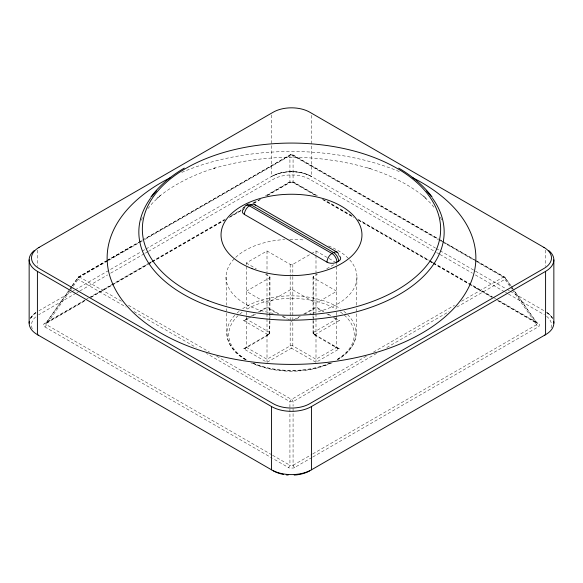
<?xml version="1.0" encoding="UTF-8"?>
<svg xmlns="http://www.w3.org/2000/svg" width="583" height="583" viewBox="0 0 583 583"><rect width="100%" height="100%" fill="white"/><g stroke="black" fill="none" stroke-linecap="round" stroke-linejoin="round"><path stroke-width="0.44" stroke-dasharray="2.92 2.19" d="M269.965 277.114L269.965 314.74M311.992 457.48L294.648 467.486A2.347 1.355 60 0 1 293.074 465.263L293.074 407.102M315.935 195.429L293.074 182.231L293.074 155.209A2.347 1.355 -60 0 0 291.5 154.808A2.347 1.355 60 0 0 289.926 155.209L145.021 238.87M269.965 320.861L269.608 334.212L245.283 348.437L246.245 347.286L246.245 315.469M356.475 308.662L356.082 334.307C355.346 345.559 346.783 354.479 337.499 359.908M356.526 305.128L356.949 277.114M246.245 347.286L267.007 359.245L290.174 345.865A1.88 1.086 0 0 1 292.826 345.865L315.993 359.245L336.755 347.257L336.755 315.469M141.268 220.265L142.609 217.167M30.608 318.245L32.692 315.323L35.694 312.787M30.476 318.289L34.113 313.924L36.744 312.094M68.459 290.968L45.489 323.784L85.38 300.58M69.996 288.767L71.534 286.566M72.052 285.838L78.479 276.998L106.631 260.769M69.763 289.408L46.378 322.836A2.011 1.1 -21.8 0 0 45.758 323.397M70.288 288.665L71.847 286.435M72.365 285.692L78.078 277.523L106.434 261.148M69.763 291.223L46.378 324.658A2.347 1.355 -60 0 1 44.804 326.881A4.657 2.689 0 0 1 43.82 326.05L43.827 324.068A4.657 2.689 0 0 1 44.804 323.244L85.001 300.034M70.288 290.48L78.078 279.337A2.347 1.355 -60 0 1 79.66 277.114L108.008 260.747M147.893 208.656L152.309 203.263L160.267 195.596L156.842 198.409C173.763 184.097 194.146 174.536 215.156 167.897L212.766 168.676C263.771 153.526 319.229 153.526 370.234 168.676L367.844 167.897C388.854 174.536 409.237 184.097 426.158 198.409L422.733 195.596L430.691 203.263L435.107 208.656M78.311 277.136L106.551 260.834M107.126 260.499L138.659 242.295M139.06 242.062L142.179 240.262M142.551 240.05L290.844 154.473L292.673 154.692L345.806 185.401M107.41 260.317L131.649 246.339M107.221 260.696L141.873 240.692M108.795 260.295L144.234 239.832M145.021 239.38L291.5 154.808L437.979 239.38M38.944 310.746L71.301 292.068M72.066 291.624L74.376 290.29M75.149 289.846L141.392 251.601M142.165 251.156L145.247 249.378M146.012 248.934L271.569 176.438C283.783 170.083 299.217 170.09 311.431 176.438L435.443 248.045M76.038 293.169L39.068 314.514A25.834 14.918 0 0 0 38.66 314.754M76.81 292.724L79.12 291.383M79.893 290.939L107.622 274.936M110.704 273.15L144.591 253.583M145.364 253.139L147.674 251.805M148.446 251.36L273.23 179.316A25.834 14.918 0 0 1 309.77 179.316L436.091 252.25M85.788 299.575L88.157 298.212M88.944 297.76L148.053 263.633M148.84 263.173L151.208 261.811M151.995 261.352L225.293 219.033M231.604 215.397L241.056 209.931M252.884 203.11L256.032 201.288M265.491 195.83L288.352 182.632A4.657 2.689 0 0 1 289.78 182.064L293.22 182.064A4.657 2.689 0 0 1 294.648 182.632L317.509 195.83M85.001 300.544L46.378 322.836A2.347 1.355 60 0 1 44.804 323.237M90.518 297.359L148.053 264.135M148.84 263.684L151.208 262.321M151.995 261.862L224.506 219.995M230.023 216.81L241.056 210.441M253.671 203.161L259.974 199.524M267.065 195.429L289.926 182.231L289.926 155.209A2.347 2.048 0 0 1 293.074 155.209L437.979 238.87M90.897 297.396L111.717 285.364M112.125 285.131L148.031 264.398M148.41 264.186L151.937 262.146M152.309 261.935L224.528 220.236M229.214 217.532L243.002 209.581M253.496 203.525L260.543 199.459M267.444 195.48L289.751 182.61L291.5 182.282L293.249 182.61L315.556 195.48M246.245 264.726L246.245 262.977L267.007 250.989L290.174 264.369A1.88 1.086 0 0 0 292.826 264.369L310.593 254.108M311.366 253.663L315.993 250.989L328.295 258.094M313.588 319.885L313.588 276.349L317.451 274.119M326.713 268.77L335.21 263.866M269.412 320.759L269.412 333.884A1.88 1.086 60 0 1 268.085 334.649L243.585 320.504L248.547 317.64M251.39 316.001L254.705 314.091M258.415 311.941L267.007 306.986L279.359 314.12M255.5 314.259L245.283 320.154L243.614 320.504M259.894 311.723L267.007 307.613L278.31 314.15M292.826 276.612L292.826 345.865A1.88 1.086 -60 0 1 291.5 348.168L267.007 362.313L243.585 348.787L269.412 333.884A1.88 1.086 0 0 0 269.412 332.346L246.245 318.974L245.283 320.154M293.599 319.914L299.917 316.27M303.641 314.12L315.993 306.986L324.585 311.941M296.266 319.01L300.857 316.358M304.69 314.15L315.993 307.613L323.106 311.723M290.174 276.612L290.174 345.865A1.88 1.086 60 0 0 291.5 348.168L315.993 362.313L339.415 348.787L313.588 333.884A1.88 1.086 0 0 1 313.588 332.346L336.755 318.974L337.535 320.06L339.415 320.504L314.915 334.649A1.88 1.086 -60 0 1 313.588 333.884L313.588 320.759M366.313 356.228L291.5 399.421A2.347 1.355 -60 0 0 289.926 401.643L289.926 408.005M373.404 352.139L454.514 305.31M461.605 301.214L503.34 277.114A2.347 1.355 -60 0 1 504.922 277.523L511.677 287.179M376.552 353.451L293.074 401.643A2.347 0.408 0 0 1 289.926 401.643L206.448 353.451M386.791 347.541L449.005 311.621M456.883 307.073L504.922 279.337A2.347 1.224 -30 0 0 504.922 277.523L474.992 260.244M293.074 465.263L311.992 454.346M312.779 453.887L536.622 324.658A2.011 1.1 21.8 0 0 537.242 324.432M312.779 457.021L538.196 326.881A4.657 2.689 0 0 0 539.18 326.05L539.217 324.126A4.657 2.689 0 0 0 538.196 323.244L496.425 299.123M245.283 348.437L243.614 348.787M273.442 175.527L280.306 173.013L285.728 172.021M332.135 362.794C306.694 374.046 276.306 374.046 250.865 362.794M291.996 321.408L290.91 321.364M288.592 171.847C296.419 171.293 304.494 172.692 311.431 176.438L311.431 113.16M339.386 348.787L337.688 348.423L313.537 334.387L313.035 333.112L313.035 315.614M337.644 348.401L332.346 345.347M333.301 317.611L337.717 320.154M345.435 185.19L438.89 239.147M439.269 239.365L442.38 241.165M442.788 241.398L451.73 246.558M451.351 246.339L476.151 260.645M476.369 260.769L504.521 276.998L510.948 285.838M441.127 240.692L474.205 259.785M438.766 239.832L474.205 260.295M474.992 260.747L503.34 277.114A2.347 1.355 60 0 1 504.922 279.337L511.677 288.993M436.215 248.489L439.298 250.267M440.063 250.712L506.314 288.957M507.079 289.401L509.389 290.735M510.161 291.179L544.056 310.746M436.864 252.694L439.174 254.028M439.946 254.472L472.296 273.15M475.378 274.936L504.652 291.835M505.417 292.28L507.735 293.613M508.5 294.058L543.932 314.514A25.834 14.918 0 0 1 544.34 314.754M326.968 201.288L351.396 215.397M357.707 219.033L429.431 260.441M430.218 260.9L432.579 262.263M433.366 262.722L492.482 296.849M493.269 297.301L495.637 298.671M323.026 199.524L352.977 216.81M358.494 219.995L429.431 260.951M430.218 261.41L432.579 262.773M433.373 263.224L492.482 297.359M497.999 300.544L536.622 322.836A2.011 1.1 21.8 0 1 537.242 323.397M322.457 199.459L353.786 217.532M358.472 220.236L429.124 261.031M429.503 261.25L433.031 263.283M433.402 263.501L469.315 284.227M469.716 284.468L476.34 288.286M329.067 258.539L335.99 262.532M246.245 262.977L256.287 268.77M265.549 274.119L269.412 276.349L269.412 319.885M328.295 314.091L331.61 316.001M334.453 317.64L339.415 320.504M326.764 313.836L331.159 316.372M283.083 316.27L289.401 319.914M282.143 316.358L286.734 319.01M121.395 301.214L79.66 277.114A2.347 1.355 60 0 0 78.078 277.523A2.347 1.224 30 0 0 78.078 279.337L126.117 307.073M128.486 305.31L209.596 352.139M216.687 356.228L291.5 399.421A2.347 1.355 60 0 1 293.074 401.643L293.074 406.191M133.995 311.621L196.209 347.541M271.795 454.798L46.378 324.658A2.011 1.1 -21.8 0 1 45.758 324.432M272.582 455.257L289.926 465.263A2.347 1.355 -60 0 1 288.352 467.486L272.589 458.384M44.804 326.881L271.795 457.932M475.961 288.068L492.103 297.396M497.62 300.58L537.511 323.784L514.541 290.968M245.501 359.908C236.006 354.398 227.224 345.056 226.896 333.52L226.525 308.677M337.389 348.248L336.755 347.286M546.256 312.094L550.308 315.323L552.524 318.289M547.306 312.787L551.533 316.678L553.252 319.805M512.195 287.922L513.754 290.152M514.272 290.895L536.622 322.836A2.347 1.355 -60 0 0 538.196 323.237M512.195 289.736L536.622 324.658A2.347 1.355 60 0 0 538.196 326.881M511.466 286.566L513.004 288.767M440.391 217.167L441.732 220.265M313.1 333.585L313.326 334.11M226.051 277.114L226.474 305.128M545.593 250.158L545.593 266.431M336.755 262.977L336.755 264.726M336.755 266.475L336.755 308.757M336.755 312.262L336.755 314.886M315.993 250.989L315.993 254.487M315.993 255.361L315.993 271.991M315.993 272.866L315.993 312.867M315.993 313.741L315.993 362.181M313.035 277.114L313.035 314.74M292.826 264.369L292.826 274.863M290.174 264.369L290.174 274.863M289.926 408.916L289.926 465.263M271.569 114.968L271.569 176.438A28.181 16.273 0 0 1 311.431 176.438M269.965 315.614L269.965 318.238M267.007 250.989L267.007 271.991M267.007 272.866L267.007 312.867M267.007 313.741L267.007 362.181M246.245 266.475L246.245 308.757M246.245 312.262L246.245 314.886M37.407 250.158L37.407 266.431M338.592 254.909A7.047 4.066 -60 0 1 338.606 255.412A7.047 4.066 0 0 1 339.036 255.682M244.408 208.182A7.047 4.066 60 0 0 244.394 208.692A7.047 4.066 0 0 0 243.964 208.962M343.904 311.315A64.611 37.305 0 0 1 337.185 359.507M330.218 362.998A64.611 37.305 0 0 1 252.782 362.998M245.815 359.507A64.611 37.305 0 0 1 234.796 315.257M237.143 312.962A64.611 37.305 0 0 1 239.096 311.315M242.674 308.706A64.611 37.305 0 0 1 340.326 308.706M269.412 332.346A1.88 1.086 -60 0 1 268.085 334.649M314.915 334.649A1.88 1.086 60 0 1 313.588 332.346M340.348 311.92A62.731 36.219 0 0 1 336.646 359.798M330.51 363.012A62.731 36.219 0 0 1 252.49 363.012M246.354 359.798A62.731 36.219 0 0 1 242.652 311.92M247.141 309.041A62.731 36.219 0 0 1 335.859 309.041M181.823 172.379A184.366 106.449 0 0 1 401.177 172.379M294.648 182.632A2.347 1.355 -60 0 1 293.074 182.231M294.648 467.486A4.657 2.689 0 0 1 293.22 468.054L289.809 468.062A4.657 2.689 0 0 1 288.352 467.486M289.926 182.231A2.347 1.355 60 0 1 288.352 182.632M289.875 182.217A2.011 0.598 0 0 1 290.604 182.034M292.396 182.034A2.011 0.598 0 0 1 293.125 182.217M293.125 465.3A2.011 1.611 0 0 1 292.396 465.795M290.604 465.795A2.011 1.611 0 0 1 289.875 465.3M546.606 316.321A25.834 14.918 0 0 1 550.731 328.674M32.269 328.674A25.834 14.918 0 0 1 36.394 316.321M30.476 318.209A28.181 16.273 0 0 1 35.694 312.714M547.306 312.714A28.181 16.273 0 0 1 552.524 318.209M313.588 276.349A1.88 1.086 0 0 0 313.588 277.887L336.755 291.26L315.993 303.247L292.826 289.868A1.88 1.086 0 0 0 290.174 289.868L267.007 303.247L246.245 291.26L269.412 277.887A1.88 1.086 0 0 0 269.412 276.349M328.586 245.982A65.449 37.786 0 0 1 356.111 283.134A65.449 37.786 0 0 1 309.762 313.406M273.238 313.406A65.449 37.786 0 0 1 226.313 273.733A65.449 37.786 0 0 1 284.737 239.533M289.809 239.343A65.449 37.786 0 0 1 304.909 240.13"/><path stroke-width="0.87" d="M29.15 323.142L29.15 259.858M553.85 259.858L553.85 323.142M242.958 208.678L243.745 207.337M150.684 197.316C159.545 185.219 171.424 175.68 184.279 168.115M38.944 247.462L273.23 112.198A25.834 14.918 0 0 1 309.77 112.198L544.056 247.462M243.57 209.261A7.047 4.066 0 0 0 244.394 214.442L326.983 262.124A7.047 4.066 0 0 0 336.945 262.124L338.606 261.169A7.047 4.066 0 0 0 339.43 255.988M34.113 250.639A28.181 16.273 0 0 0 37.407 271.365L271.569 406.562A28.181 16.273 0 0 0 311.431 406.562L545.593 271.365A28.181 16.273 0 0 0 548.887 250.639M29.303 321.459A28.181 16.273 0 0 0 37.407 334.649L271.569 469.84A28.181 16.273 0 0 0 311.431 469.84L545.593 334.649A28.181 16.273 0 0 0 553.697 321.459M254.56 204.502L337.149 252.191M398.721 168.115C411.576 175.68 423.455 185.219 432.316 197.316M545.593 271.365L545.593 334.649M311.431 406.562L311.431 469.84M271.569 406.562L271.569 469.84M37.407 271.365L37.407 334.649M244.394 214.442A7.047 4.066 -60 0 1 249.371 205.814L251.033 204.852A7.047 4.066 -60 0 1 255.522 205.522M326.983 262.124A7.047 4.066 -60 0 1 331.967 253.496L333.629 252.541A7.047 4.066 -60 0 1 338.526 254.414M336.945 262.124A7.047 4.066 60 0 0 331.967 253.496L249.371 205.814A7.047 4.066 60 0 0 244.474 207.694M338.606 261.169A7.047 4.066 60 0 0 333.629 252.541L251.033 204.852A7.047 4.066 60 0 0 246.609 205.413M39.068 247.396A25.834 14.918 0 0 0 39.068 268.486L273.23 403.684A25.834 14.918 0 0 0 309.77 403.684L543.932 268.486A25.834 14.918 0 0 0 543.932 247.396M432.542 198.322A152.666 88.142 0 0 1 291.5 320.191A152.666 88.142 0 0 1 150.458 198.322M151.522 196.872A152.666 88.142 0 0 1 156.368 191.042M426.632 191.042A152.666 88.142 0 0 1 431.478 196.872M412.239 177.494A184.366 106.449 0 0 1 424.934 331.399A184.366 106.449 0 0 1 158.066 331.399A184.366 106.449 0 0 1 170.761 177.494M545.127 334.868A25.834 14.918 0 0 1 544.741 335.123M309.77 470.802A25.834 14.918 0 0 1 294.167 475.087M288.17 475.043A25.834 14.918 0 0 1 286.209 474.853M283.666 474.467A25.834 14.918 0 0 1 273.23 470.802M38.259 335.123A25.834 14.918 0 0 1 37.873 334.868M252.009 268.617A70.463 40.679 0 0 0 361.781 237.828A70.463 40.679 0 0 0 260.71 198.337A70.463 40.679 0 0 0 252.009 268.617M207.905 300.485A149.139 86.102 0 0 0 440.26 235.321A149.139 86.102 0 0 0 226.335 151.726A149.139 86.102 0 0 0 207.905 300.485"/></g></svg>
